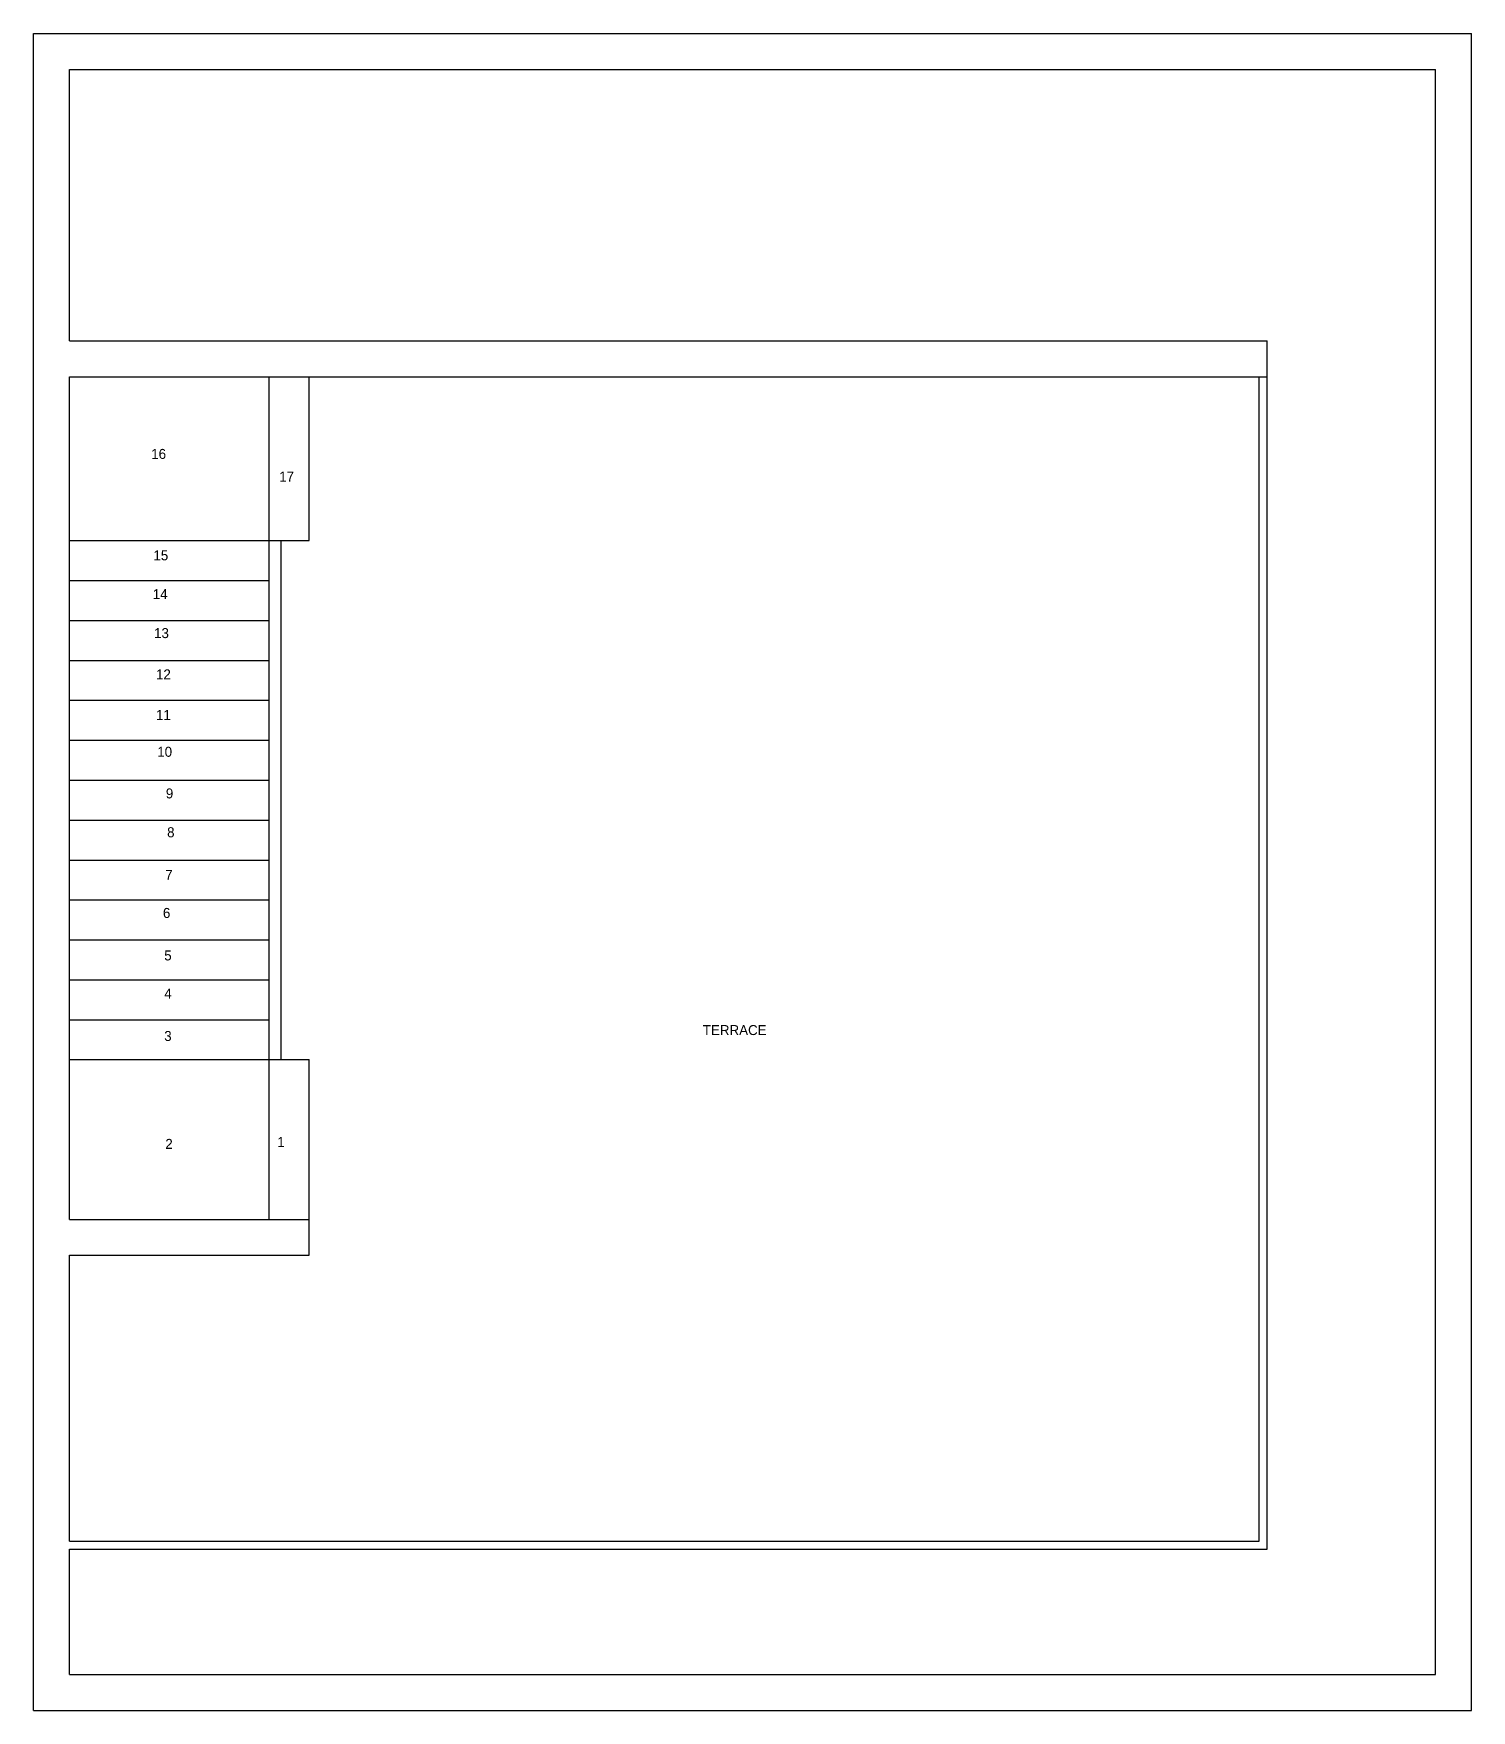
# Model space of a CAD drawing. Header units: metres. Extents: x 0 to 1501, y 0 to 420.
# Drawn here: x 1141.1 to 1501.1, y 0 to 420 of the extents above; entities that cross this region are included whole.
import ezdxf

# ---------------------------------------------------------------- set-up
doc = ezdxf.new("R2010")
doc.units = ezdxf.units.M
for name, color, linetype in [('Boundary', 7, 'Continuous'), ('Staircase', 7, 'Continuous'), ('Terrace', 7, 'Continuous')]:
    doc.layers.add(name, color=color, linetype=linetype)

msp = doc.modelspace()

# ---------------------------------------------------------------- linework, layer by layer
at = {"layer": 'Boundary'}
for p, q in [((1141.06, 0), (1141.06, 420)), ((1141.06, 420), (1501.06, 420)), ((1501.06, 0), (1501.06, 420)), ((1150.06, 411), (1492.06, 411)), ((1150.06, 343), (1150.06, 411)), ((1492.06, 9), (1492.06, 411)), ((1150.06, 9), (1150.06, 40.38)), ((1150.06, 9), (1492.06, 9)), ((1141.06, 0), (1501.06, 0))]:
    msp.add_line(p, q, dxfattribs=at)
at = {"layer": 'Staircase'}
for p, q in [((1150.06, 334), (1210.06, 334)), ((1150.06, 123), (1150.06, 334)), ((1200.06, 123), (1200.06, 334)), ((1210.06, 293), (1210.06, 334)), ((1150.06, 293), (1210.06, 293)), ((1203.06, 163), (1203.06, 293)), ((1150.06, 283), (1200.06, 283)), ((1150.06, 273), (1200.06, 273)), ((1150.06, 263), (1200.06, 263)), ((1150.06, 253), (1200.06, 253)), ((1150.06, 243), (1200.06, 243)), ((1150.06, 233), (1200.06, 233)), ((1150.06, 223), (1200.06, 223)), ((1150.06, 223), (1200.06, 223)), ((1150.06, 213), (1200.06, 213)), ((1150.06, 203), (1200.06, 203)), ((1150.06, 193), (1200.06, 193)), ((1150.06, 183), (1200.06, 183)), ((1150.06, 173), (1200.06, 173)), ((1150.06, 163), (1210.06, 163)), ((1210.06, 123), (1210.06, 163)), ((1150.06, 123), (1210.06, 123)), ((1210.06, 114), (1210.06, 123))]:
    msp.add_line(p, q, dxfattribs=at)
at = {"layer": 'Terrace'}
for p, q in [((1150.06, 343), (1449.94, 343)), ((1449.94, 40.38), (1449.94, 343)), ((1210.06, 334), (1449.94, 334)), ((1447.94, 42.38), (1447.94, 334)), ((1150.06, 42.38), (1150.06, 114)), ((1150.06, 114), (1210.06, 114)), ((1150.06, 42.38), (1447.94, 42.38)), ((1150.06, 40.38), (1449.94, 40.38))]:
    msp.add_line(p, q, dxfattribs=at)

# ---------------------------------------------------------------- texts
at = {"layer": 'Staircase', "char_height": 2.5, "attachment_point": 1}
for s, insert in [('16', (1170.52, 315.96)), ('17', (1202.56, 310.28)), ('15', (1171.07, 290.56)), ('14', (1170.91, 280.84)), ('13', (1171.24, 271.08)), ('12', (1171.72, 260.75)), ('11', (1171.72, 250.59)), ('10', (1172.03, 241.36)), ('9', (1174.18, 230.93)), ('8', (1174.5, 221.21)), ('7', (1174.01, 210.49)), ('6', (1173.45, 200.99)), ('5', (1173.78, 190.35)), ('4', (1173.78, 180.77)), ('3', (1173.78, 170.18)), ('2', (1174.05, 143.15)), ('1', (1202.07, 143.63))]:
    msp.add_mtext(s, dxfattribs=dict(at, insert=insert))
at = {"layer": 'Terrace', "insert": (1308.62, 171.66), "char_height": 2.5, "attachment_point": 1}
msp.add_mtext('TERRACE', dxfattribs=at)

doc.saveas('drawing.dxf')
